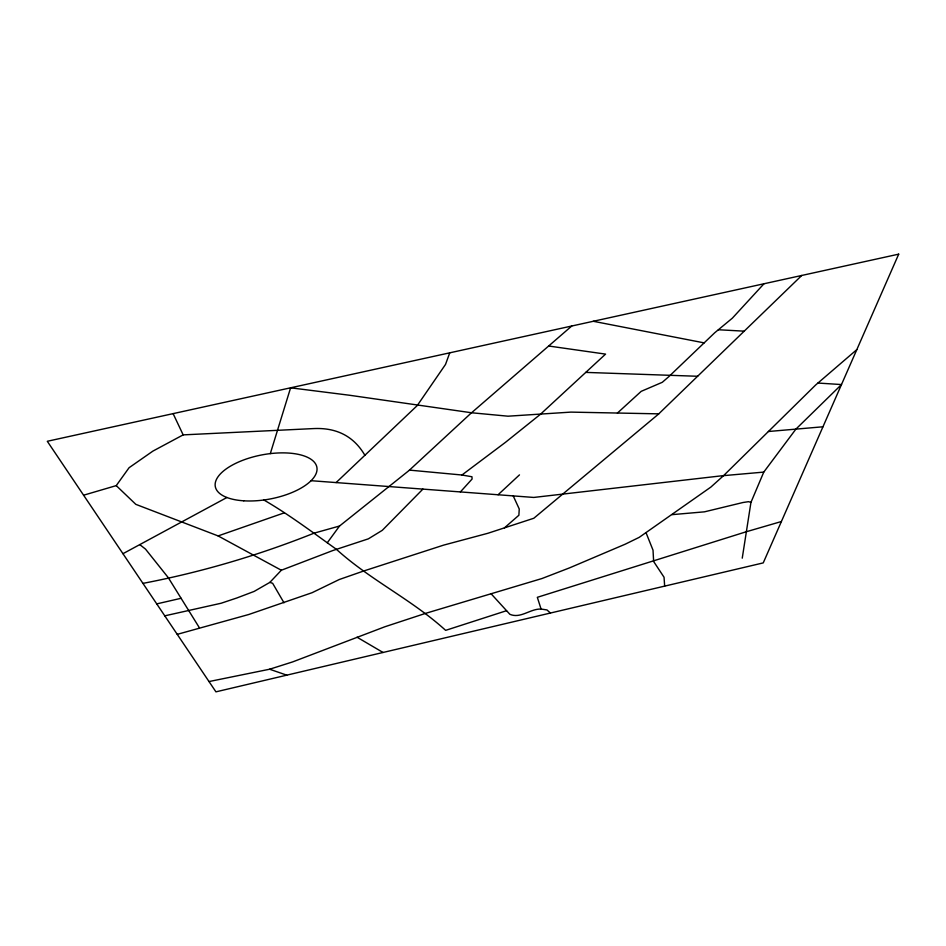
<?xml version="1.0" encoding="UTF-8"?>
<svg xmlns="http://www.w3.org/2000/svg" width="946" height="946" viewBox="0 0 946 946"><rect width="100%" height="100%" fill="white"/><g stroke="black" fill="none" stroke-linecap="round" stroke-linejoin="round"><path stroke-width="1.42" d="M742.243 558.175L750.947 502.385L763.765 472.101L795.893 429.129L841.491 384.561L817.935 383.047M270.308 453.619L290.599 387.813L349.618 395.262L471.546 412.763L508.026 416.193L570.887 412.113L658.771 413.851M449.74 352.834L445.519 364.435L417.269 405.538L336.114 482.578M83.591 495.207L116.24 485.617L129.082 467.714L152.909 451.1L183.157 434.876L313.067 428.609C335.511 427.403 353.307 435.456 364.884 455.274M327.304 542.744L339.531 526.023L408.956 470.576L470.588 413.603L571.739 326.027M460.395 491.932L472.089 479.019L471.948 476.749L461.944 475.01L409.464 470.115M763.966 283.776L732.346 318.175L714.703 332.779L668.905 376.567L662.306 382.29L641.211 391.337L617.395 413.083M164.781 615.834L221.128 603.241L236.878 597.967L254.143 591.416L269.858 582.381L281.34 570.237L332.826 550.537L368.361 538.842L382.29 530.328L422.897 489.106M801.747 275.463L658.463 414.147L533.816 518.254L487.911 533.272L443.686 545.109L363.37 571.112L339.259 579.52L312.085 592.704L248.763 614.498L177.233 634.352M498.081 494.758L519.472 474.88M504.443 527.856L518.893 515.239L519.236 508.972L513.229 495.905M856.804 349.642L815.629 385.022L723.56 475.649L710.884 487.072L639.212 537.352L625.152 544.222L569.457 567.907L542.011 578.514L425.487 613.398L384.916 626.749L292.621 661.916L269.634 669.224L209.007 681.558M461.944 475.01L505.46 442.338L540.438 414.277L605.558 354.111L548.656 346.011M122.956 553.694L226.922 497.501M116.24 485.617L135.822 504.348L218.112 535.921L284.379 512.815M506.571 610.69L445.637 630.355C411.995 599.705 370.158 579.945 336.445 549.342C312.629 532.385 289.228 514.659 263.899 500.008M339.531 526.023L314.06 533.166C258.648 555.302 201.522 572.164 142.929 583.375M781.384 521.53L745.744 531.912L537.328 597.316L541.065 609.047L546.954 609.933L550.43 613.032M156.74 603.891L181.1 598.286M541.065 609.047C530.221 608.645 520.572 618.98 509.87 614.297L491.14 593.816M763.765 472.101L721.857 475.791L533.757 497.442L311.092 480.698M768.4 431.506L822.961 426.788M672.062 514.648L704.474 511.833L743.012 502.503L748.511 501.676L750.947 502.385M585.728 372.393L697.687 376.272M718.369 329.752L744.396 331.171M704.143 342.878L593.296 321.285M269.858 582.381L272.649 583.304L284.001 602.791M269.634 669.224L286.756 675.148M218.112 535.921L281.34 570.237M357.044 637.214L383.035 652.468M139.772 544.612L145.495 549.094L168.329 577.722L199.322 627.659M173.118 413.639L183.157 434.876M646.094 532.858L653.024 550.182L653.639 561.498L664.045 577.249L664.66 586.118M898.7 254.155L763.245 562.894L215.936 691.845L47.3 441.285L898.7 254.155M243.772 500.812A51.699 22.42 -10.8 0 0 316.922 467.537A51.699 22.42 -10.8 0 0 237.576 462.464A51.699 22.42 -10.8 0 0 243.772 500.812"/></g></svg>
